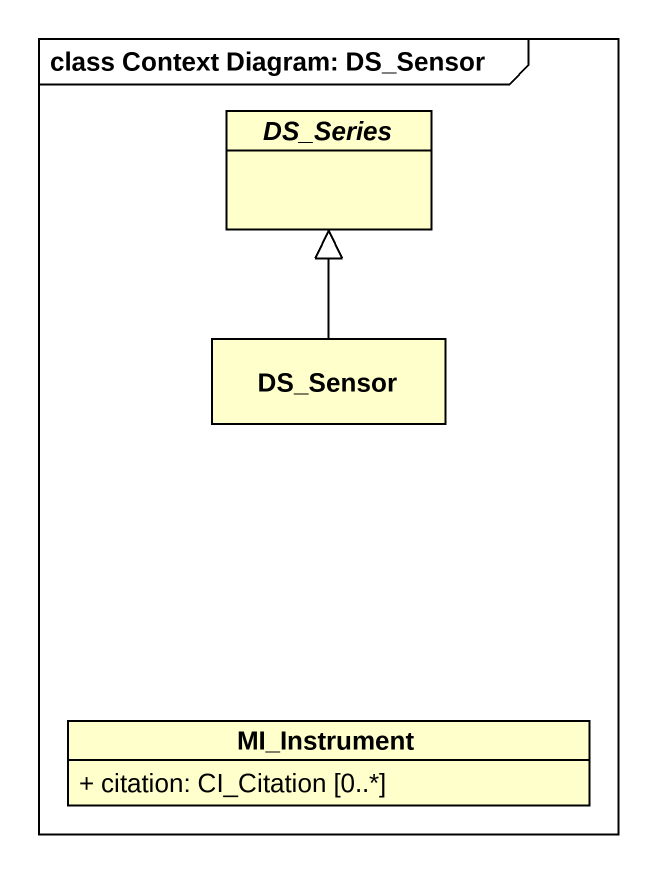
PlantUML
@startuml
mainframe class Context Diagram: DS_Sensor
hide circle
hide empty members
skinparam classAttributeIconSize 0
abstract class DS_Series
class DS_Sensor
class MI_Instrument {
  + citation: CI_Citation [0..*]
}
DS_Sensor -up-|> DS_Series
@enduml
